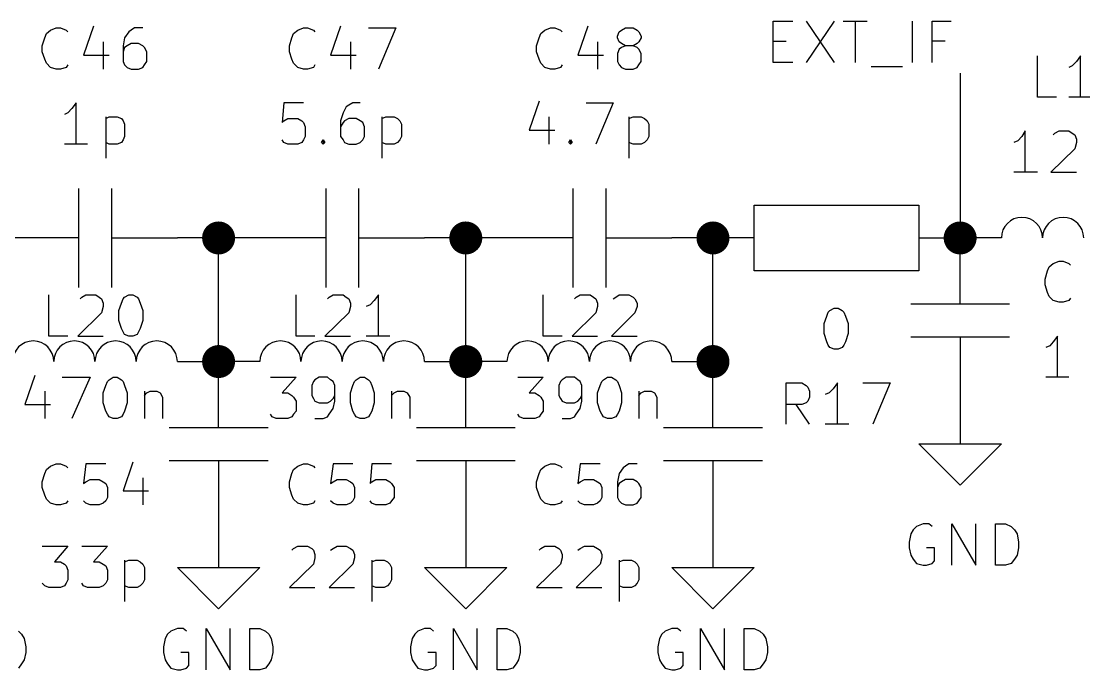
# Model space of a CAD drawing. Extents: x -2.2 to 11.3, y -7.9 to -0.4.
# Drawn here: x 5.06 to 6.35, y -4.874 to -4.087 of the extents above; entities that cross this region are included whole.
import ezdxf

# ---------------------------------------------------------------- set-up
doc = ezdxf.new("R2010")
doc.units = 0
doc.header["$MEASUREMENT"] = 0
for name, color, linetype in [('BLACK', 7, 'CONTINUOUS'), ('CYAN2', 4, 'CONTINUOUS'), ('GREEN2', 3, 'CONTINUOUS'), ('RED2', 1, 'CONTINUOUS')]:
    doc.layers.add(name, color=color, linetype=linetype)

msp = doc.modelspace()

# ---------------------------------------------------------------- linework, layer by layer
at = {"layer": 'BLACK', "linetype": 'CONTINUOUS'}
for p, q in [((5.973, -4.137), (5.973, -4.087)), ((5.973, -4.087), (5.997, -4.087)), ((6.013, -4.087), (6.047, -4.137)), ((6.047, -4.087), (6.013, -4.137)), ((6.058, -4.087), (6.087, -4.087)), ((6.073, -4.137), (6.073, -4.087)), ((6.142, -4.137), (6.142, -4.087)), ((6.166, -4.137), (6.166, -4.087)), ((6.166, -4.087), (6.189, -4.087)), ((5.973, -4.111), (5.989, -4.111)), ((6.182, -4.111), (6.166, -4.111)), ((5.997, -4.137), (5.973, -4.137)), ((6.092, -4.142), (6.13, -4.142))]:
    msp.add_line(p, q, dxfattribs=at)
at = {"layer": 'CYAN2', "linetype": 'CONTINUOUS'}
for p, q in [((5.091, -4.102), (5.096, -4.098)), ((5.096, -4.098), (5.103, -4.095)), ((5.103, -4.095), (5.108, -4.095)), ((5.108, -4.095), (5.115, -4.098)), ((5.115, -4.098), (5.117, -4.1)), ((5.148, -4.093), (5.136, -4.128)), ((5.191, -4.1), (5.186, -4.107)), ((5.194, -4.098), (5.191, -4.1)), ((5.198, -4.095), (5.194, -4.098)), ((5.208, -4.095), (5.198, -4.095)), ((5.391, -4.102), (5.396, -4.098)), ((5.396, -4.098), (5.403, -4.095)), ((5.403, -4.095), (5.408, -4.095)), ((5.408, -4.095), (5.415, -4.098)), ((5.415, -4.098), (5.417, -4.1)), ((5.448, -4.093), (5.436, -4.128)), ((5.482, -4.095), (5.515, -4.095)), ((5.515, -4.095), (5.494, -4.145)), ((5.691, -4.102), (5.696, -4.098)), ((5.696, -4.098), (5.703, -4.095)), ((5.703, -4.095), (5.708, -4.095)), ((5.708, -4.095), (5.715, -4.098)), ((5.715, -4.098), (5.717, -4.1)), ((5.748, -4.093), (5.736, -4.128)), ((5.784, -4.105), (5.786, -4.1)), ((5.786, -4.1), (5.789, -4.098)), ((5.789, -4.098), (5.794, -4.095)), ((5.794, -4.095), (5.803, -4.095)), ((5.803, -4.095), (5.808, -4.098)), ((5.808, -4.098), (5.81, -4.1)), ((5.81, -4.1), (5.813, -4.105)), ((5.086, -4.117), (5.089, -4.107)), ((5.089, -4.107), (5.091, -4.102)), ((5.16, -4.112), (5.16, -4.145)), ((5.186, -4.107), (5.184, -4.117)), ((5.386, -4.117), (5.389, -4.107)), ((5.389, -4.107), (5.391, -4.102)), ((5.46, -4.112), (5.46, -4.145)), ((5.686, -4.117), (5.689, -4.107)), ((5.689, -4.107), (5.691, -4.102)), ((5.76, -4.112), (5.76, -4.145)), ((5.784, -4.107), (5.784, -4.105)), ((5.786, -4.112), (5.784, -4.107)), ((5.789, -4.114), (5.786, -4.112)), ((5.81, -4.112), (5.808, -4.114)), ((5.813, -4.107), (5.81, -4.112)), ((5.813, -4.105), (5.813, -4.107)), ((5.086, -4.124), (5.086, -4.117)), ((5.089, -4.133), (5.086, -4.124)), ((5.184, -4.117), (5.184, -4.136)), ((5.186, -4.119), (5.184, -4.124)), ((5.189, -4.117), (5.186, -4.119)), ((5.194, -4.114), (5.189, -4.117)), ((5.203, -4.114), (5.194, -4.114)), ((5.208, -4.117), (5.203, -4.114)), ((5.21, -4.119), (5.208, -4.117)), ((5.213, -4.124), (5.21, -4.119)), ((5.213, -4.136), (5.213, -4.124)), ((5.386, -4.124), (5.386, -4.117)), ((5.389, -4.133), (5.386, -4.124)), ((5.686, -4.124), (5.686, -4.117)), ((5.689, -4.133), (5.686, -4.124)), ((5.786, -4.121), (5.784, -4.126)), ((5.784, -4.126), (5.784, -4.136)), ((5.789, -4.119), (5.786, -4.121)), ((5.794, -4.117), (5.789, -4.114)), ((5.794, -4.117), (5.789, -4.119)), ((5.803, -4.117), (5.794, -4.117)), ((5.808, -4.114), (5.803, -4.117)), ((5.808, -4.119), (5.803, -4.117)), ((5.81, -4.121), (5.808, -4.119)), ((5.813, -4.126), (5.81, -4.121)), ((5.813, -4.136), (5.813, -4.126)), ((5.091, -4.138), (5.089, -4.133)), ((5.096, -4.143), (5.091, -4.138)), ((5.136, -4.128), (5.167, -4.128)), ((5.184, -4.136), (5.186, -4.14)), ((5.21, -4.14), (5.213, -4.136)), ((5.391, -4.138), (5.389, -4.133)), ((5.396, -4.143), (5.391, -4.138)), ((5.436, -4.128), (5.467, -4.128)), ((5.691, -4.138), (5.689, -4.133)), ((5.696, -4.143), (5.691, -4.138)), ((5.736, -4.128), (5.767, -4.128)), ((5.784, -4.136), (5.786, -4.14)), ((5.81, -4.14), (5.813, -4.136)), ((6.294, -4.179), (6.294, -4.129)), ((6.341, -4.136), (6.336, -4.141)), ((6.346, -4.129), (6.341, -4.136)), ((6.346, -4.179), (6.346, -4.129)), ((5.103, -4.145), (5.096, -4.143)), ((5.108, -4.145), (5.103, -4.145)), ((5.115, -4.143), (5.108, -4.145)), ((5.117, -4.14), (5.115, -4.143)), ((5.186, -4.14), (5.189, -4.143)), ((5.189, -4.143), (5.194, -4.145)), ((5.194, -4.145), (5.203, -4.145)), ((5.203, -4.145), (5.208, -4.143)), ((5.208, -4.143), (5.21, -4.14)), ((5.403, -4.145), (5.396, -4.143)), ((5.408, -4.145), (5.403, -4.145)), ((5.415, -4.143), (5.408, -4.145)), ((5.417, -4.14), (5.415, -4.143)), ((5.703, -4.145), (5.696, -4.143)), ((5.708, -4.145), (5.703, -4.145)), ((5.715, -4.143), (5.708, -4.145)), ((5.717, -4.14), (5.715, -4.143)), ((5.786, -4.14), (5.789, -4.143)), ((5.789, -4.143), (5.794, -4.145)), ((5.794, -4.145), (5.803, -4.145)), ((5.803, -4.145), (5.808, -4.143)), ((5.808, -4.143), (5.81, -4.14)), ((6.336, -4.141), (6.332, -4.143)), ((5.127, -4.186), (5.122, -4.193)), ((5.127, -4.236), (5.127, -4.186)), ((5.379, -4.186), (5.377, -4.21)), ((5.403, -4.186), (5.379, -4.186)), ((5.458, -4.189), (5.455, -4.191)), ((5.463, -4.186), (5.458, -4.189)), ((5.472, -4.186), (5.463, -4.186)), ((5.689, -4.184), (5.677, -4.219)), ((5.746, -4.186), (5.779, -4.186)), ((5.779, -4.186), (5.758, -4.236)), ((6.317, -4.179), (6.294, -4.179)), ((6.36, -4.179), (6.332, -4.179)), ((5.117, -4.198), (5.113, -4.2)), ((5.122, -4.193), (5.117, -4.198)), ((5.163, -4.203), (5.163, -4.253)), ((5.163, -4.205), (5.167, -4.203)), ((5.167, -4.203), (5.177, -4.203)), ((5.177, -4.203), (5.182, -4.205)), ((5.451, -4.198), (5.448, -4.208)), ((5.455, -4.191), (5.451, -4.198)), ((5.498, -4.203), (5.498, -4.253)), ((5.498, -4.205), (5.503, -4.203)), ((5.503, -4.203), (5.513, -4.203)), ((5.513, -4.203), (5.517, -4.205)), ((5.701, -4.203), (5.701, -4.236)), ((5.798, -4.203), (5.798, -4.253)), ((5.798, -4.205), (5.803, -4.203)), ((5.803, -4.203), (5.813, -4.203)), ((5.813, -4.203), (5.817, -4.205)), ((5.182, -4.205), (5.184, -4.208)), ((5.184, -4.208), (5.186, -4.212)), ((5.186, -4.212), (5.186, -4.227)), ((5.377, -4.21), (5.379, -4.208)), ((5.379, -4.208), (5.384, -4.205)), ((5.384, -4.205), (5.396, -4.205)), ((5.396, -4.205), (5.401, -4.208)), ((5.401, -4.208), (5.403, -4.21)), ((5.403, -4.21), (5.405, -4.215)), ((5.405, -4.215), (5.405, -4.227)), ((5.448, -4.208), (5.448, -4.227)), ((5.451, -4.21), (5.448, -4.215)), ((5.453, -4.208), (5.451, -4.21)), ((5.458, -4.205), (5.453, -4.208)), ((5.467, -4.205), (5.458, -4.205)), ((5.472, -4.208), (5.467, -4.205)), ((5.475, -4.21), (5.472, -4.208)), ((5.477, -4.215), (5.475, -4.21)), ((5.477, -4.227), (5.477, -4.215)), ((5.517, -4.205), (5.52, -4.208)), ((5.52, -4.208), (5.522, -4.212)), ((5.522, -4.212), (5.522, -4.227)), ((5.817, -4.205), (5.82, -4.208)), ((5.82, -4.208), (5.822, -4.212)), ((5.822, -4.212), (5.822, -4.227)), ((5.186, -4.227), (5.184, -4.231)), ((5.405, -4.227), (5.403, -4.231)), ((5.448, -4.227), (5.451, -4.231)), ((5.475, -4.231), (5.477, -4.227)), ((5.522, -4.227), (5.52, -4.231)), ((5.677, -4.219), (5.708, -4.219)), ((5.822, -4.227), (5.82, -4.231)), ((6.275, -4.227), (6.27, -4.232)), ((6.279, -4.22), (6.275, -4.227)), ((6.279, -4.27), (6.279, -4.22)), ((6.313, -4.225), (6.315, -4.223)), ((6.315, -4.223), (6.32, -4.22)), ((6.32, -4.22), (6.332, -4.22)), ((6.332, -4.22), (6.336, -4.223)), ((6.336, -4.223), (6.339, -4.225)), ((6.339, -4.225), (6.341, -4.23)), ((5.141, -4.236), (5.113, -4.236)), ((5.167, -4.236), (5.163, -4.234)), ((5.177, -4.236), (5.167, -4.236)), ((5.182, -4.234), (5.177, -4.236)), ((5.184, -4.231), (5.182, -4.234)), ((5.379, -4.234), (5.377, -4.231)), ((5.384, -4.236), (5.379, -4.234)), ((5.396, -4.236), (5.384, -4.236)), ((5.401, -4.234), (5.396, -4.236)), ((5.403, -4.231), (5.401, -4.234)), ((5.425, -4.234), (5.427, -4.231)), ((5.427, -4.236), (5.425, -4.234)), ((5.427, -4.231), (5.429, -4.234)), ((5.427, -4.231), (5.427, -4.236)), ((5.429, -4.234), (5.427, -4.236)), ((5.451, -4.231), (5.453, -4.234)), ((5.453, -4.234), (5.458, -4.236)), ((5.458, -4.236), (5.467, -4.236)), ((5.467, -4.236), (5.472, -4.234)), ((5.472, -4.234), (5.475, -4.231)), ((5.503, -4.236), (5.498, -4.234)), ((5.513, -4.236), (5.503, -4.236)), ((5.517, -4.234), (5.513, -4.236)), ((5.52, -4.231), (5.517, -4.234)), ((5.725, -4.234), (5.727, -4.231)), ((5.727, -4.236), (5.725, -4.234)), ((5.727, -4.231), (5.729, -4.234)), ((5.727, -4.231), (5.727, -4.236)), ((5.729, -4.234), (5.727, -4.236)), ((5.803, -4.236), (5.798, -4.234)), ((5.813, -4.236), (5.803, -4.236)), ((5.817, -4.234), (5.813, -4.236)), ((5.82, -4.231), (5.817, -4.234)), ((6.27, -4.232), (6.265, -4.234)), ((6.339, -4.242), (6.31, -4.27)), ((6.341, -4.234), (6.339, -4.242)), ((6.341, -4.23), (6.341, -4.234)), ((6.294, -4.27), (6.265, -4.27)), ((6.31, -4.27), (6.341, -4.27)), ((6.308, -4.385), (6.313, -4.381)), ((6.313, -4.381), (6.32, -4.378)), ((6.32, -4.378), (6.325, -4.378)), ((6.325, -4.378), (6.332, -4.381)), ((6.332, -4.381), (6.334, -4.383)), ((6.303, -4.4), (6.306, -4.39)), ((6.306, -4.39), (6.308, -4.385)), ((6.303, -4.407), (6.303, -4.4)), ((6.306, -4.416), (6.303, -4.407)), ((5.094, -4.469), (5.094, -4.419)), ((5.132, -4.424), (5.134, -4.422)), ((5.134, -4.422), (5.139, -4.419)), ((5.139, -4.419), (5.151, -4.419)), ((5.151, -4.419), (5.155, -4.422)), ((5.155, -4.422), (5.158, -4.424)), ((5.184, -4.424), (5.186, -4.422)), ((5.186, -4.422), (5.191, -4.419)), ((5.191, -4.419), (5.196, -4.419)), ((5.196, -4.419), (5.201, -4.422)), ((5.201, -4.422), (5.203, -4.424)), ((5.394, -4.469), (5.394, -4.419)), ((5.432, -4.424), (5.434, -4.422)), ((5.434, -4.422), (5.439, -4.419)), ((5.439, -4.419), (5.451, -4.419)), ((5.451, -4.419), (5.455, -4.422)), ((5.455, -4.422), (5.458, -4.424)), ((5.494, -4.419), (5.489, -4.426)), ((5.494, -4.469), (5.494, -4.419)), ((5.694, -4.469), (5.694, -4.419)), ((5.732, -4.424), (5.734, -4.422)), ((5.734, -4.422), (5.739, -4.419)), ((5.739, -4.419), (5.751, -4.419)), ((5.751, -4.419), (5.755, -4.422)), ((5.755, -4.422), (5.758, -4.424)), ((5.779, -4.424), (5.782, -4.422)), ((5.782, -4.422), (5.786, -4.419)), ((5.786, -4.419), (5.798, -4.419)), ((5.798, -4.419), (5.803, -4.422)), ((5.803, -4.422), (5.805, -4.424)), ((6.308, -4.421), (6.306, -4.416)), ((6.313, -4.426), (6.308, -4.421)), ((5.158, -4.424), (5.16, -4.429)), ((5.16, -4.433), (5.158, -4.441)), ((5.16, -4.429), (5.16, -4.433)), ((5.179, -4.438), (5.182, -4.429)), ((5.182, -4.429), (5.184, -4.424)), ((5.203, -4.424), (5.205, -4.429)), ((5.205, -4.429), (5.208, -4.438)), ((5.458, -4.424), (5.46, -4.429)), ((5.46, -4.433), (5.458, -4.441)), ((5.46, -4.429), (5.46, -4.433)), ((5.484, -4.431), (5.479, -4.433)), ((5.489, -4.426), (5.484, -4.431)), ((5.758, -4.424), (5.76, -4.429)), ((5.76, -4.433), (5.758, -4.441)), ((5.76, -4.429), (5.76, -4.433)), ((5.805, -4.424), (5.808, -4.429)), ((5.808, -4.433), (5.805, -4.441)), ((5.808, -4.429), (5.808, -4.433)), ((6.042, -4.438), (6.047, -4.435)), ((6.047, -4.435), (6.052, -4.435)), ((6.052, -4.435), (6.057, -4.438)), ((6.32, -4.428), (6.313, -4.426)), ((6.325, -4.428), (6.32, -4.428)), ((6.332, -4.426), (6.325, -4.428)), ((6.334, -4.423), (6.332, -4.426)), ((5.158, -4.441), (5.129, -4.469)), ((5.179, -4.45), (5.179, -4.438)), ((5.208, -4.438), (5.208, -4.45)), ((5.458, -4.441), (5.429, -4.469)), ((5.758, -4.441), (5.729, -4.469)), ((5.805, -4.441), (5.777, -4.469)), ((6.035, -4.454), (6.038, -4.445)), ((6.038, -4.445), (6.04, -4.44)), ((6.04, -4.44), (6.042, -4.438)), ((6.057, -4.438), (6.059, -4.44)), ((6.059, -4.44), (6.061, -4.445)), ((6.061, -4.445), (6.064, -4.454)), ((5.182, -4.46), (5.179, -4.45)), ((5.184, -4.464), (5.182, -4.46)), ((5.205, -4.46), (5.203, -4.464)), ((5.208, -4.45), (5.205, -4.46)), ((6.035, -4.466), (6.035, -4.454)), ((6.064, -4.454), (6.064, -4.466)), ((5.117, -4.469), (5.094, -4.469)), ((5.129, -4.469), (5.16, -4.469)), ((5.186, -4.467), (5.184, -4.464)), ((5.191, -4.469), (5.186, -4.467)), ((5.196, -4.469), (5.191, -4.469)), ((5.201, -4.467), (5.196, -4.469)), ((5.203, -4.464), (5.201, -4.467)), ((5.417, -4.469), (5.394, -4.469)), ((5.429, -4.469), (5.46, -4.469)), ((5.508, -4.469), (5.479, -4.469)), ((5.717, -4.469), (5.694, -4.469)), ((5.729, -4.469), (5.76, -4.469)), ((5.777, -4.469), (5.808, -4.469)), ((6.038, -4.476), (6.035, -4.466)), ((6.064, -4.466), (6.061, -4.476)), ((6.318, -4.469), (6.313, -4.476)), ((6.318, -4.519), (6.318, -4.469)), ((6.04, -4.48), (6.038, -4.476)), ((6.042, -4.483), (6.04, -4.48)), ((6.047, -4.485), (6.042, -4.483)), ((6.052, -4.485), (6.047, -4.485)), ((6.057, -4.483), (6.052, -4.485)), ((6.059, -4.48), (6.057, -4.483)), ((6.061, -4.476), (6.059, -4.48)), ((6.309, -4.481), (6.304, -4.483)), ((6.313, -4.476), (6.309, -4.481)), ((5.077, -4.517), (5.065, -4.552)), ((5.11, -4.519), (5.144, -4.519)), ((5.144, -4.519), (5.122, -4.569)), ((5.163, -4.529), (5.165, -4.524)), ((5.165, -4.524), (5.167, -4.522)), ((5.167, -4.522), (5.172, -4.519)), ((5.172, -4.519), (5.177, -4.519)), ((5.177, -4.519), (5.182, -4.522)), ((5.182, -4.522), (5.184, -4.524)), ((5.184, -4.524), (5.186, -4.529)), ((5.363, -4.519), (5.394, -4.519)), ((5.394, -4.519), (5.377, -4.538)), ((5.415, -4.524), (5.413, -4.529)), ((5.417, -4.522), (5.415, -4.524)), ((5.422, -4.519), (5.417, -4.522)), ((5.432, -4.519), (5.422, -4.519)), ((5.436, -4.522), (5.432, -4.519)), ((5.439, -4.524), (5.436, -4.522)), ((5.441, -4.529), (5.439, -4.524)), ((5.463, -4.529), (5.465, -4.524)), ((5.465, -4.524), (5.467, -4.522)), ((5.467, -4.522), (5.472, -4.519)), ((5.472, -4.519), (5.477, -4.519)), ((5.477, -4.519), (5.482, -4.522)), ((5.482, -4.522), (5.484, -4.524)), ((5.484, -4.524), (5.486, -4.529)), ((5.663, -4.519), (5.694, -4.519)), ((5.694, -4.519), (5.677, -4.538)), ((5.715, -4.524), (5.713, -4.529)), ((5.717, -4.522), (5.715, -4.524)), ((5.722, -4.519), (5.717, -4.522)), ((5.732, -4.519), (5.722, -4.519)), ((5.736, -4.522), (5.732, -4.519)), ((5.739, -4.524), (5.736, -4.522)), ((5.741, -4.529), (5.739, -4.524)), ((5.763, -4.529), (5.765, -4.524)), ((5.765, -4.524), (5.767, -4.522)), ((5.767, -4.522), (5.772, -4.519)), ((5.772, -4.519), (5.777, -4.519)), ((5.777, -4.519), (5.782, -4.522)), ((5.782, -4.522), (5.784, -4.524)), ((5.784, -4.524), (5.786, -4.529)), ((5.989, -4.576), (5.989, -4.526)), ((5.989, -4.526), (6.008, -4.526)), ((6.008, -4.526), (6.013, -4.529)), ((6.051, -4.526), (6.046, -4.533)), ((6.051, -4.576), (6.051, -4.526)), ((6.082, -4.526), (6.115, -4.526)), ((6.115, -4.526), (6.094, -4.576)), ((6.332, -4.519), (6.304, -4.519)), ((5.089, -4.536), (5.089, -4.569)), ((5.16, -4.538), (5.163, -4.529)), ((5.16, -4.55), (5.16, -4.538)), ((5.186, -4.529), (5.189, -4.538)), ((5.189, -4.538), (5.189, -4.55)), ((5.21, -4.536), (5.21, -4.569)), ((5.21, -4.541), (5.213, -4.538)), ((5.213, -4.538), (5.217, -4.536)), ((5.217, -4.536), (5.225, -4.536)), ((5.225, -4.536), (5.229, -4.538)), ((5.229, -4.538), (5.232, -4.543)), ((5.377, -4.538), (5.384, -4.538)), ((5.384, -4.538), (5.389, -4.541)), ((5.413, -4.529), (5.413, -4.541)), ((5.441, -4.548), (5.441, -4.529)), ((5.46, -4.538), (5.463, -4.529)), ((5.46, -4.55), (5.46, -4.538)), ((5.486, -4.529), (5.489, -4.538)), ((5.489, -4.538), (5.489, -4.55)), ((5.51, -4.536), (5.51, -4.569)), ((5.51, -4.541), (5.513, -4.538)), ((5.513, -4.538), (5.517, -4.536)), ((5.517, -4.536), (5.525, -4.536)), ((5.525, -4.536), (5.529, -4.538)), ((5.529, -4.538), (5.532, -4.543)), ((5.677, -4.538), (5.684, -4.538)), ((5.684, -4.538), (5.689, -4.541)), ((5.713, -4.529), (5.713, -4.541)), ((5.741, -4.548), (5.741, -4.529)), ((5.76, -4.538), (5.763, -4.529)), ((5.76, -4.55), (5.76, -4.538)), ((5.786, -4.529), (5.789, -4.538)), ((5.789, -4.538), (5.789, -4.55)), ((5.81, -4.536), (5.81, -4.569)), ((5.81, -4.541), (5.813, -4.538)), ((5.813, -4.538), (5.817, -4.536)), ((5.817, -4.536), (5.825, -4.536)), ((5.825, -4.536), (5.829, -4.538)), ((5.829, -4.538), (5.832, -4.543)), ((6.013, -4.529), (6.015, -4.531)), ((6.015, -4.531), (6.017, -4.536)), ((6.017, -4.536), (6.017, -4.543)), ((6.041, -4.538), (6.036, -4.54)), ((6.046, -4.533), (6.041, -4.538)), ((5.163, -4.56), (5.16, -4.55)), ((5.189, -4.55), (5.186, -4.56)), ((5.232, -4.543), (5.232, -4.569)), ((5.389, -4.541), (5.391, -4.543)), ((5.391, -4.543), (5.394, -4.548)), ((5.394, -4.548), (5.394, -4.56)), ((5.413, -4.541), (5.415, -4.545)), ((5.415, -4.545), (5.417, -4.548)), ((5.417, -4.548), (5.422, -4.55)), ((5.422, -4.55), (5.432, -4.55)), ((5.432, -4.55), (5.436, -4.548)), ((5.436, -4.548), (5.439, -4.545)), ((5.439, -4.545), (5.441, -4.541)), ((5.439, -4.557), (5.441, -4.548)), ((5.463, -4.56), (5.46, -4.55)), ((5.489, -4.55), (5.486, -4.56)), ((5.532, -4.543), (5.532, -4.569)), ((5.689, -4.541), (5.691, -4.543)), ((5.691, -4.543), (5.694, -4.548)), ((5.694, -4.548), (5.694, -4.56)), ((5.713, -4.541), (5.715, -4.545)), ((5.715, -4.545), (5.717, -4.548)), ((5.717, -4.548), (5.722, -4.55)), ((5.722, -4.55), (5.732, -4.55)), ((5.732, -4.55), (5.736, -4.548)), ((5.736, -4.548), (5.739, -4.545)), ((5.739, -4.545), (5.741, -4.541)), ((5.739, -4.557), (5.741, -4.548)), ((5.763, -4.56), (5.76, -4.55)), ((5.789, -4.55), (5.786, -4.56)), ((5.832, -4.543), (5.832, -4.569)), ((6.013, -4.55), (6.008, -4.552)), ((6.015, -4.548), (6.013, -4.55)), ((6.017, -4.543), (6.015, -4.548)), ((5.065, -4.552), (5.096, -4.552)), ((5.165, -4.564), (5.163, -4.56)), ((5.167, -4.567), (5.165, -4.564)), ((5.184, -4.564), (5.182, -4.567)), ((5.186, -4.56), (5.184, -4.564)), ((5.365, -4.567), (5.363, -4.564)), ((5.391, -4.564), (5.389, -4.567)), ((5.394, -4.56), (5.391, -4.564)), ((5.432, -4.567), (5.434, -4.564)), ((5.434, -4.564), (5.439, -4.557)), ((5.465, -4.564), (5.463, -4.56)), ((5.467, -4.567), (5.465, -4.564)), ((5.484, -4.564), (5.482, -4.567)), ((5.486, -4.56), (5.484, -4.564)), ((5.665, -4.567), (5.663, -4.564)), ((5.691, -4.564), (5.689, -4.567)), ((5.694, -4.56), (5.691, -4.564)), ((5.732, -4.567), (5.734, -4.564)), ((5.734, -4.564), (5.739, -4.557)), ((5.765, -4.564), (5.763, -4.56)), ((5.767, -4.567), (5.765, -4.564)), ((5.784, -4.564), (5.782, -4.567)), ((5.786, -4.56), (5.784, -4.564)), ((6.008, -4.552), (5.989, -4.552)), ((6.017, -4.576), (6.001, -4.552)), ((5.172, -4.569), (5.167, -4.567)), ((5.177, -4.569), (5.172, -4.569)), ((5.182, -4.567), (5.177, -4.569)), ((5.37, -4.569), (5.365, -4.567)), ((5.384, -4.569), (5.37, -4.569)), ((5.389, -4.567), (5.384, -4.569)), ((5.417, -4.569), (5.427, -4.569)), ((5.427, -4.569), (5.432, -4.567)), ((5.472, -4.569), (5.467, -4.567)), ((5.477, -4.569), (5.472, -4.569)), ((5.482, -4.567), (5.477, -4.569)), ((5.67, -4.569), (5.665, -4.567)), ((5.684, -4.569), (5.67, -4.569)), ((5.689, -4.567), (5.684, -4.569)), ((5.717, -4.569), (5.727, -4.569)), ((5.727, -4.569), (5.732, -4.567)), ((5.772, -4.569), (5.767, -4.567)), ((5.777, -4.569), (5.772, -4.569)), ((5.782, -4.567), (5.777, -4.569)), ((6.065, -4.576), (6.036, -4.576)), ((5.091, -4.631), (5.096, -4.627)), ((5.096, -4.627), (5.103, -4.624)), ((5.103, -4.624), (5.108, -4.624)), ((5.108, -4.624), (5.115, -4.627)), ((5.115, -4.627), (5.117, -4.629)), ((5.139, -4.624), (5.136, -4.648)), ((5.163, -4.624), (5.139, -4.624)), ((5.196, -4.622), (5.184, -4.657)), ((5.391, -4.631), (5.396, -4.627)), ((5.396, -4.627), (5.403, -4.624)), ((5.403, -4.624), (5.408, -4.624)), ((5.408, -4.624), (5.415, -4.627)), ((5.415, -4.627), (5.417, -4.629)), ((5.439, -4.624), (5.436, -4.648)), ((5.463, -4.624), (5.439, -4.624)), ((5.486, -4.624), (5.484, -4.648)), ((5.51, -4.624), (5.486, -4.624)), ((5.691, -4.631), (5.696, -4.627)), ((5.696, -4.627), (5.703, -4.624)), ((5.703, -4.624), (5.708, -4.624)), ((5.708, -4.624), (5.715, -4.627)), ((5.715, -4.627), (5.717, -4.629)), ((5.739, -4.624), (5.736, -4.648)), ((5.763, -4.624), (5.739, -4.624)), ((5.791, -4.629), (5.786, -4.636)), ((5.794, -4.627), (5.791, -4.629)), ((5.798, -4.624), (5.794, -4.627)), ((5.808, -4.624), (5.798, -4.624)), ((5.086, -4.646), (5.089, -4.636)), ((5.089, -4.636), (5.091, -4.631)), ((5.208, -4.641), (5.208, -4.674)), ((5.386, -4.646), (5.389, -4.636)), ((5.389, -4.636), (5.391, -4.631)), ((5.686, -4.646), (5.689, -4.636)), ((5.689, -4.636), (5.691, -4.631)), ((5.786, -4.636), (5.784, -4.646)), ((5.086, -4.653), (5.086, -4.646)), ((5.089, -4.662), (5.086, -4.653)), ((5.136, -4.648), (5.139, -4.646)), ((5.139, -4.646), (5.144, -4.643)), ((5.144, -4.643), (5.155, -4.643)), ((5.155, -4.643), (5.16, -4.646)), ((5.16, -4.646), (5.163, -4.648)), ((5.163, -4.648), (5.165, -4.653)), ((5.165, -4.653), (5.165, -4.665)), ((5.386, -4.653), (5.386, -4.646)), ((5.389, -4.662), (5.386, -4.653)), ((5.436, -4.648), (5.439, -4.646)), ((5.439, -4.646), (5.444, -4.643)), ((5.444, -4.643), (5.455, -4.643)), ((5.455, -4.643), (5.46, -4.646)), ((5.46, -4.646), (5.463, -4.648)), ((5.463, -4.648), (5.465, -4.653)), ((5.465, -4.653), (5.465, -4.665)), ((5.484, -4.648), (5.486, -4.646)), ((5.486, -4.646), (5.491, -4.643)), ((5.491, -4.643), (5.503, -4.643)), ((5.503, -4.643), (5.508, -4.646)), ((5.508, -4.646), (5.51, -4.648)), ((5.51, -4.648), (5.513, -4.653)), ((5.513, -4.653), (5.513, -4.665)), ((5.686, -4.653), (5.686, -4.646)), ((5.689, -4.662), (5.686, -4.653)), ((5.736, -4.648), (5.739, -4.646)), ((5.739, -4.646), (5.744, -4.643)), ((5.744, -4.643), (5.755, -4.643)), ((5.755, -4.643), (5.76, -4.646)), ((5.76, -4.646), (5.763, -4.648)), ((5.763, -4.648), (5.765, -4.653)), ((5.765, -4.653), (5.765, -4.665)), ((5.784, -4.646), (5.784, -4.665)), ((5.786, -4.648), (5.784, -4.653)), ((5.789, -4.646), (5.786, -4.648)), ((5.794, -4.643), (5.789, -4.646)), ((5.803, -4.643), (5.794, -4.643)), ((5.808, -4.646), (5.803, -4.643)), ((5.81, -4.648), (5.808, -4.646)), ((5.813, -4.653), (5.81, -4.648)), ((5.813, -4.665), (5.813, -4.653)), ((5.091, -4.667), (5.089, -4.662)), ((5.096, -4.672), (5.091, -4.667)), ((5.165, -4.665), (5.163, -4.669)), ((5.184, -4.657), (5.215, -4.657)), ((5.391, -4.667), (5.389, -4.662)), ((5.396, -4.672), (5.391, -4.667)), ((5.465, -4.665), (5.463, -4.669)), ((5.513, -4.665), (5.51, -4.669)), ((5.691, -4.667), (5.689, -4.662)), ((5.696, -4.672), (5.691, -4.667)), ((5.765, -4.665), (5.763, -4.669)), ((5.784, -4.665), (5.786, -4.669)), ((5.81, -4.669), (5.813, -4.665)), ((5.103, -4.674), (5.096, -4.672)), ((5.108, -4.674), (5.103, -4.674)), ((5.115, -4.672), (5.108, -4.674)), ((5.117, -4.669), (5.115, -4.672)), ((5.139, -4.672), (5.136, -4.669)), ((5.144, -4.674), (5.139, -4.672)), ((5.155, -4.674), (5.144, -4.674)), ((5.16, -4.672), (5.155, -4.674)), ((5.163, -4.669), (5.16, -4.672)), ((5.403, -4.674), (5.396, -4.672)), ((5.408, -4.674), (5.403, -4.674)), ((5.415, -4.672), (5.408, -4.674)), ((5.417, -4.669), (5.415, -4.672)), ((5.439, -4.672), (5.436, -4.669)), ((5.444, -4.674), (5.439, -4.672)), ((5.455, -4.674), (5.444, -4.674)), ((5.46, -4.672), (5.455, -4.674)), ((5.463, -4.669), (5.46, -4.672)), ((5.486, -4.672), (5.484, -4.669)), ((5.491, -4.674), (5.486, -4.672)), ((5.503, -4.674), (5.491, -4.674)), ((5.508, -4.672), (5.503, -4.674)), ((5.51, -4.669), (5.508, -4.672)), ((5.703, -4.674), (5.696, -4.672)), ((5.708, -4.674), (5.703, -4.674)), ((5.715, -4.672), (5.708, -4.674)), ((5.717, -4.669), (5.715, -4.672)), ((5.739, -4.672), (5.736, -4.669)), ((5.744, -4.674), (5.739, -4.672)), ((5.755, -4.674), (5.744, -4.674)), ((5.76, -4.672), (5.755, -4.674)), ((5.763, -4.669), (5.76, -4.672)), ((5.786, -4.669), (5.789, -4.672)), ((5.789, -4.672), (5.794, -4.674)), ((5.794, -4.674), (5.803, -4.674)), ((5.803, -4.674), (5.808, -4.672)), ((5.808, -4.672), (5.81, -4.669)), ((6.143, -4.704), (6.14, -4.709)), ((6.147, -4.7), (6.143, -4.704)), ((6.155, -4.697), (6.147, -4.7)), ((6.162, -4.697), (6.155, -4.697)), ((6.166, -4.7), (6.162, -4.697)), ((6.19, -4.747), (6.19, -4.697)), ((6.19, -4.697), (6.219, -4.747)), ((6.219, -4.747), (6.219, -4.697)), ((6.243, -4.747), (6.243, -4.697)), ((6.243, -4.697), (6.255, -4.697)), ((6.255, -4.697), (6.262, -4.7)), ((6.262, -4.7), (6.266, -4.704)), ((6.266, -4.704), (6.269, -4.709)), ((6.14, -4.709), (6.138, -4.719)), ((6.138, -4.719), (6.138, -4.726)), ((6.269, -4.709), (6.271, -4.719)), ((6.271, -4.719), (6.271, -4.726)), ((5.086, -4.724), (5.117, -4.724)), ((5.117, -4.724), (5.101, -4.743)), ((5.134, -4.724), (5.165, -4.724)), ((5.165, -4.724), (5.148, -4.743)), ((5.389, -4.729), (5.391, -4.727)), ((5.391, -4.727), (5.396, -4.724)), ((5.396, -4.724), (5.408, -4.724)), ((5.408, -4.724), (5.413, -4.727)), ((5.413, -4.727), (5.415, -4.729)), ((5.415, -4.729), (5.417, -4.734)), ((5.436, -4.729), (5.439, -4.727)), ((5.439, -4.727), (5.444, -4.724)), ((5.444, -4.724), (5.455, -4.724)), ((5.455, -4.724), (5.46, -4.727)), ((5.46, -4.727), (5.463, -4.729)), ((5.463, -4.729), (5.465, -4.734)), ((5.689, -4.729), (5.691, -4.727)), ((5.691, -4.727), (5.696, -4.724)), ((5.696, -4.724), (5.708, -4.724)), ((5.708, -4.724), (5.713, -4.727)), ((5.713, -4.727), (5.715, -4.729)), ((5.715, -4.729), (5.717, -4.734)), ((5.736, -4.729), (5.739, -4.727)), ((5.739, -4.727), (5.744, -4.724)), ((5.744, -4.724), (5.755, -4.724)), ((5.755, -4.724), (5.76, -4.727)), ((5.76, -4.727), (5.763, -4.729)), ((5.763, -4.729), (5.765, -4.734)), ((6.138, -4.726), (6.14, -4.735)), ((6.169, -4.726), (6.159, -4.726)), ((6.169, -4.742), (6.169, -4.726)), ((6.271, -4.726), (6.269, -4.735)), ((5.101, -4.743), (5.108, -4.743)), ((5.108, -4.743), (5.113, -4.746)), ((5.148, -4.743), (5.155, -4.743)), ((5.155, -4.743), (5.16, -4.746)), ((5.186, -4.741), (5.186, -4.791)), ((5.186, -4.743), (5.191, -4.741)), ((5.191, -4.741), (5.201, -4.741)), ((5.201, -4.741), (5.205, -4.743)), ((5.205, -4.743), (5.208, -4.746)), ((5.417, -4.738), (5.415, -4.746)), ((5.417, -4.734), (5.417, -4.738)), ((5.465, -4.738), (5.463, -4.746)), ((5.465, -4.734), (5.465, -4.738)), ((5.486, -4.741), (5.486, -4.791)), ((5.486, -4.743), (5.491, -4.741)), ((5.491, -4.741), (5.501, -4.741)), ((5.501, -4.741), (5.505, -4.743)), ((5.505, -4.743), (5.508, -4.746)), ((5.717, -4.738), (5.715, -4.746)), ((5.717, -4.734), (5.717, -4.738)), ((5.765, -4.738), (5.763, -4.746)), ((5.765, -4.734), (5.765, -4.738)), ((5.786, -4.741), (5.786, -4.791)), ((5.786, -4.743), (5.791, -4.741)), ((5.791, -4.741), (5.801, -4.741)), ((5.801, -4.741), (5.805, -4.743)), ((5.805, -4.743), (5.808, -4.746)), ((6.14, -4.735), (6.143, -4.74)), ((6.143, -4.74), (6.147, -4.745)), ((6.147, -4.745), (6.155, -4.747)), ((6.159, -4.747), (6.166, -4.745)), ((6.166, -4.745), (6.169, -4.742)), ((6.262, -4.745), (6.255, -4.747)), ((6.266, -4.74), (6.262, -4.745)), ((6.269, -4.735), (6.266, -4.74)), ((5.113, -4.746), (5.115, -4.748)), ((5.115, -4.748), (5.117, -4.753)), ((5.117, -4.753), (5.117, -4.765)), ((5.16, -4.746), (5.163, -4.748)), ((5.163, -4.748), (5.165, -4.753)), ((5.165, -4.753), (5.165, -4.765)), ((5.208, -4.746), (5.21, -4.75)), ((5.21, -4.75), (5.21, -4.765)), ((5.415, -4.746), (5.386, -4.774)), ((5.463, -4.746), (5.434, -4.774)), ((5.508, -4.746), (5.51, -4.75)), ((5.51, -4.75), (5.51, -4.765)), ((5.715, -4.746), (5.686, -4.774)), ((5.763, -4.746), (5.734, -4.774)), ((5.808, -4.746), (5.81, -4.75)), ((5.81, -4.75), (5.81, -4.765)), ((6.155, -4.747), (6.159, -4.747)), ((6.255, -4.747), (6.243, -4.747)), ((5.089, -4.772), (5.086, -4.769)), ((5.115, -4.769), (5.113, -4.772)), ((5.117, -4.765), (5.115, -4.769)), ((5.136, -4.772), (5.134, -4.769)), ((5.163, -4.769), (5.16, -4.772)), ((5.165, -4.765), (5.163, -4.769)), ((5.208, -4.769), (5.205, -4.772)), ((5.21, -4.765), (5.208, -4.769)), ((5.508, -4.769), (5.505, -4.772)), ((5.51, -4.765), (5.508, -4.769)), ((5.808, -4.769), (5.805, -4.772)), ((5.81, -4.765), (5.808, -4.769)), ((5.094, -4.774), (5.089, -4.772)), ((5.108, -4.774), (5.094, -4.774)), ((5.113, -4.772), (5.108, -4.774)), ((5.141, -4.774), (5.136, -4.772)), ((5.155, -4.774), (5.141, -4.774)), ((5.16, -4.772), (5.155, -4.774)), ((5.191, -4.774), (5.186, -4.772)), ((5.201, -4.774), (5.191, -4.774)), ((5.205, -4.772), (5.201, -4.774)), ((5.386, -4.774), (5.417, -4.774)), ((5.434, -4.774), (5.465, -4.774)), ((5.491, -4.774), (5.486, -4.772)), ((5.501, -4.774), (5.491, -4.774)), ((5.505, -4.772), (5.501, -4.774)), ((5.686, -4.774), (5.717, -4.774)), ((5.734, -4.774), (5.765, -4.774)), ((5.791, -4.774), (5.786, -4.772)), ((5.801, -4.774), (5.791, -4.774)), ((5.805, -4.772), (5.801, -4.774)), ((5.057, -4.827), (5.061, -4.831)), ((5.061, -4.831), (5.064, -4.836)), ((5.238, -4.831), (5.235, -4.836)), ((5.242, -4.827), (5.238, -4.831)), ((5.25, -4.824), (5.242, -4.827)), ((5.257, -4.824), (5.25, -4.824)), ((5.261, -4.827), (5.257, -4.824)), ((5.285, -4.874), (5.285, -4.824)), ((5.285, -4.824), (5.314, -4.874)), ((5.314, -4.874), (5.314, -4.824)), ((5.338, -4.874), (5.338, -4.824)), ((5.338, -4.824), (5.35, -4.824)), ((5.35, -4.824), (5.357, -4.827)), ((5.357, -4.827), (5.361, -4.831)), ((5.361, -4.831), (5.364, -4.836)), ((5.538, -4.831), (5.535, -4.836)), ((5.542, -4.827), (5.538, -4.831)), ((5.55, -4.824), (5.542, -4.827)), ((5.557, -4.824), (5.55, -4.824)), ((5.561, -4.827), (5.557, -4.824)), ((5.585, -4.874), (5.585, -4.824)), ((5.585, -4.824), (5.614, -4.874)), ((5.614, -4.874), (5.614, -4.824)), ((5.638, -4.874), (5.638, -4.824)), ((5.638, -4.824), (5.65, -4.824)), ((5.65, -4.824), (5.657, -4.827)), ((5.657, -4.827), (5.661, -4.831)), ((5.661, -4.831), (5.664, -4.836)), ((5.838, -4.831), (5.835, -4.836)), ((5.842, -4.827), (5.838, -4.831)), ((5.85, -4.824), (5.842, -4.827)), ((5.857, -4.824), (5.85, -4.824)), ((5.861, -4.827), (5.857, -4.824)), ((5.885, -4.874), (5.885, -4.824)), ((5.885, -4.824), (5.914, -4.874)), ((5.914, -4.874), (5.914, -4.824)), ((5.938, -4.874), (5.938, -4.824)), ((5.938, -4.824), (5.95, -4.824)), ((5.95, -4.824), (5.957, -4.827)), ((5.957, -4.827), (5.961, -4.831)), ((5.961, -4.831), (5.964, -4.836)), ((5.064, -4.836), (5.066, -4.846)), ((5.066, -4.846), (5.066, -4.853)), ((5.235, -4.836), (5.233, -4.846)), ((5.233, -4.846), (5.233, -4.853)), ((5.364, -4.836), (5.366, -4.846)), ((5.366, -4.846), (5.366, -4.853)), ((5.535, -4.836), (5.533, -4.846)), ((5.533, -4.846), (5.533, -4.853)), ((5.664, -4.836), (5.666, -4.846)), ((5.666, -4.846), (5.666, -4.853)), ((5.835, -4.836), (5.833, -4.846)), ((5.833, -4.846), (5.833, -4.853)), ((5.964, -4.836), (5.966, -4.846)), ((5.966, -4.846), (5.966, -4.853)), ((5.066, -4.853), (5.064, -4.862)), ((5.233, -4.853), (5.235, -4.862)), ((5.264, -4.853), (5.254, -4.853)), ((5.264, -4.869), (5.264, -4.853)), ((5.366, -4.853), (5.364, -4.862)), ((5.533, -4.853), (5.535, -4.862)), ((5.564, -4.853), (5.554, -4.853)), ((5.564, -4.869), (5.564, -4.853)), ((5.666, -4.853), (5.664, -4.862)), ((5.833, -4.853), (5.835, -4.862)), ((5.864, -4.853), (5.854, -4.853)), ((5.864, -4.869), (5.864, -4.853)), ((5.966, -4.853), (5.964, -4.862)), ((5.061, -4.867), (5.057, -4.872)), ((5.064, -4.862), (5.061, -4.867)), ((5.235, -4.862), (5.238, -4.867)), ((5.238, -4.867), (5.242, -4.872)), ((5.242, -4.872), (5.25, -4.874)), ((5.25, -4.874), (5.254, -4.874)), ((5.254, -4.874), (5.261, -4.872)), ((5.261, -4.872), (5.264, -4.869)), ((5.35, -4.874), (5.338, -4.874)), ((5.357, -4.872), (5.35, -4.874)), ((5.361, -4.867), (5.357, -4.872)), ((5.364, -4.862), (5.361, -4.867)), ((5.535, -4.862), (5.538, -4.867)), ((5.538, -4.867), (5.542, -4.872)), ((5.542, -4.872), (5.55, -4.874)), ((5.55, -4.874), (5.554, -4.874)), ((5.554, -4.874), (5.561, -4.872)), ((5.561, -4.872), (5.564, -4.869)), ((5.65, -4.874), (5.638, -4.874)), ((5.657, -4.872), (5.65, -4.874)), ((5.661, -4.867), (5.657, -4.872)), ((5.664, -4.862), (5.661, -4.867)), ((5.835, -4.862), (5.838, -4.867)), ((5.838, -4.867), (5.842, -4.872)), ((5.842, -4.872), (5.85, -4.874)), ((5.85, -4.874), (5.854, -4.874)), ((5.854, -4.874), (5.861, -4.872)), ((5.861, -4.872), (5.864, -4.869)), ((5.95, -4.874), (5.938, -4.874)), ((5.957, -4.872), (5.95, -4.874)), ((5.961, -4.867), (5.957, -4.872)), ((5.964, -4.862), (5.961, -4.867))]:
    msp.add_line(p, q, dxfattribs=at)
at = {"layer": 'GREEN2', "linetype": 'CONTINUOUS'}
for p, q in [((6.2, -4.15), (6.2, -4.35)), ((5.3, -4.35), (5.25, -4.35)), ((5.35, -4.35), (5.3, -4.35)), ((5.3, -4.5), (5.3, -4.35)), ((5.6, -4.35), (5.55, -4.35)), ((5.65, -4.35), (5.6, -4.35)), ((5.6, -4.5), (5.6, -4.35)), ((5.9, -4.35), (5.85, -4.35)), ((5.9, -4.5), (5.9, -4.35))]:
    msp.add_line(p, q, dxfattribs=at)
at = {"layer": 'GREEN2', "const_width": 0.02}
for points in [[(5.29, -4.35, 1), (5.31, -4.35, 1)], [(5.59, -4.35, 1), (5.61, -4.35, 1)], [(5.89, -4.35, 1), (5.91, -4.35, 1)], [(6.19, -4.35, 1), (6.21, -4.35, 1)], [(5.29, -4.5, 1), (5.31, -4.5, 1)], [(5.59, -4.5, 1), (5.61, -4.5, 1)], [(5.89, -4.5, 1), (5.91, -4.5, 1)]]:
    msp.add_lwpolyline(points, format="xyb", close=True, dxfattribs=at)
at = {"layer": 'RED2', "linetype": 'CONTINUOUS'}
for p, q in [((5.13, -4.29), (5.13, -4.41)), ((5.17, -4.29), (5.17, -4.41)), ((5.43, -4.29), (5.43, -4.41)), ((5.47, -4.29), (5.47, -4.41)), ((5.73, -4.29), (5.73, -4.41)), ((5.77, -4.29), (5.77, -4.41)), ((5.95, -4.39), (5.95, -4.31)), ((5.95, -4.31), (6.15, -4.31)), ((6.15, -4.31), (6.15, -4.39)), ((5.13, -4.35), (5.05, -4.35)), ((5.17, -4.35), (5.25, -4.35)), ((5.43, -4.35), (5.35, -4.35)), ((5.47, -4.35), (5.55, -4.35)), ((5.73, -4.35), (5.65, -4.35)), ((5.77, -4.35), (5.85, -4.35)), ((5.95, -4.35), (5.9, -4.35)), ((6.15, -4.35), (6.2, -4.35)), ((6.25, -4.35), (6.2, -4.35)), ((6.2, -4.43), (6.2, -4.35)), ((6.15, -4.39), (5.95, -4.39)), ((6.14, -4.43), (6.26, -4.43)), ((6.14, -4.47), (6.26, -4.47)), ((6.2, -4.47), (6.2, -4.55)), ((5.25, -4.5), (5.3, -4.5)), ((5.35, -4.5), (5.3, -4.5)), ((5.3, -4.58), (5.3, -4.5)), ((5.55, -4.5), (5.6, -4.5)), ((5.65, -4.5), (5.6, -4.5)), ((5.6, -4.58), (5.6, -4.5)), ((5.85, -4.5), (5.9, -4.5)), ((5.9, -4.58), (5.9, -4.5)), ((6.2, -4.55), (6.2, -4.6)), ((5.24, -4.58), (5.36, -4.58)), ((5.54, -4.58), (5.66, -4.58)), ((5.84, -4.58), (5.96, -4.58)), ((6.2, -4.65), (6.15, -4.6)), ((6.15, -4.6), (6.2, -4.6)), ((6.2, -4.6), (6.25, -4.6)), ((6.25, -4.6), (6.2, -4.65)), ((5.24, -4.62), (5.36, -4.62)), ((5.3, -4.62), (5.3, -4.7)), ((5.54, -4.62), (5.66, -4.62)), ((5.6, -4.62), (5.6, -4.7)), ((5.84, -4.62), (5.96, -4.62)), ((5.9, -4.62), (5.9, -4.7)), ((5.3, -4.7), (5.3, -4.75)), ((5.6, -4.7), (5.6, -4.75)), ((5.9, -4.7), (5.9, -4.75)), ((5.3, -4.8), (5.25, -4.75)), ((5.25, -4.75), (5.3, -4.75)), ((5.3, -4.75), (5.35, -4.75)), ((5.35, -4.75), (5.3, -4.8)), ((5.6, -4.8), (5.55, -4.75)), ((5.55, -4.75), (5.6, -4.75)), ((5.6, -4.75), (5.65, -4.75)), ((5.65, -4.75), (5.6, -4.8)), ((5.9, -4.8), (5.85, -4.75)), ((5.85, -4.75), (5.9, -4.75)), ((5.9, -4.75), (5.95, -4.75)), ((5.95, -4.75), (5.9, -4.8))]:
    msp.add_line(p, q, dxfattribs=at)
at = {"layer": 'RED2'}
for centre in [(6.275, -4.35), (6.325, -4.35), (5.075, -4.5), (5.125, -4.5), (5.175, -4.5), (5.225, -4.5), (5.375, -4.5), (5.425, -4.5), (5.475, -4.5), (5.525, -4.5), (5.675, -4.5), (5.725, -4.5), (5.775, -4.5), (5.825, -4.5)]:
    msp.add_arc(centre, 0.025, -359.9, -180.1, dxfattribs=at)

doc.saveas('drawing.dxf')
